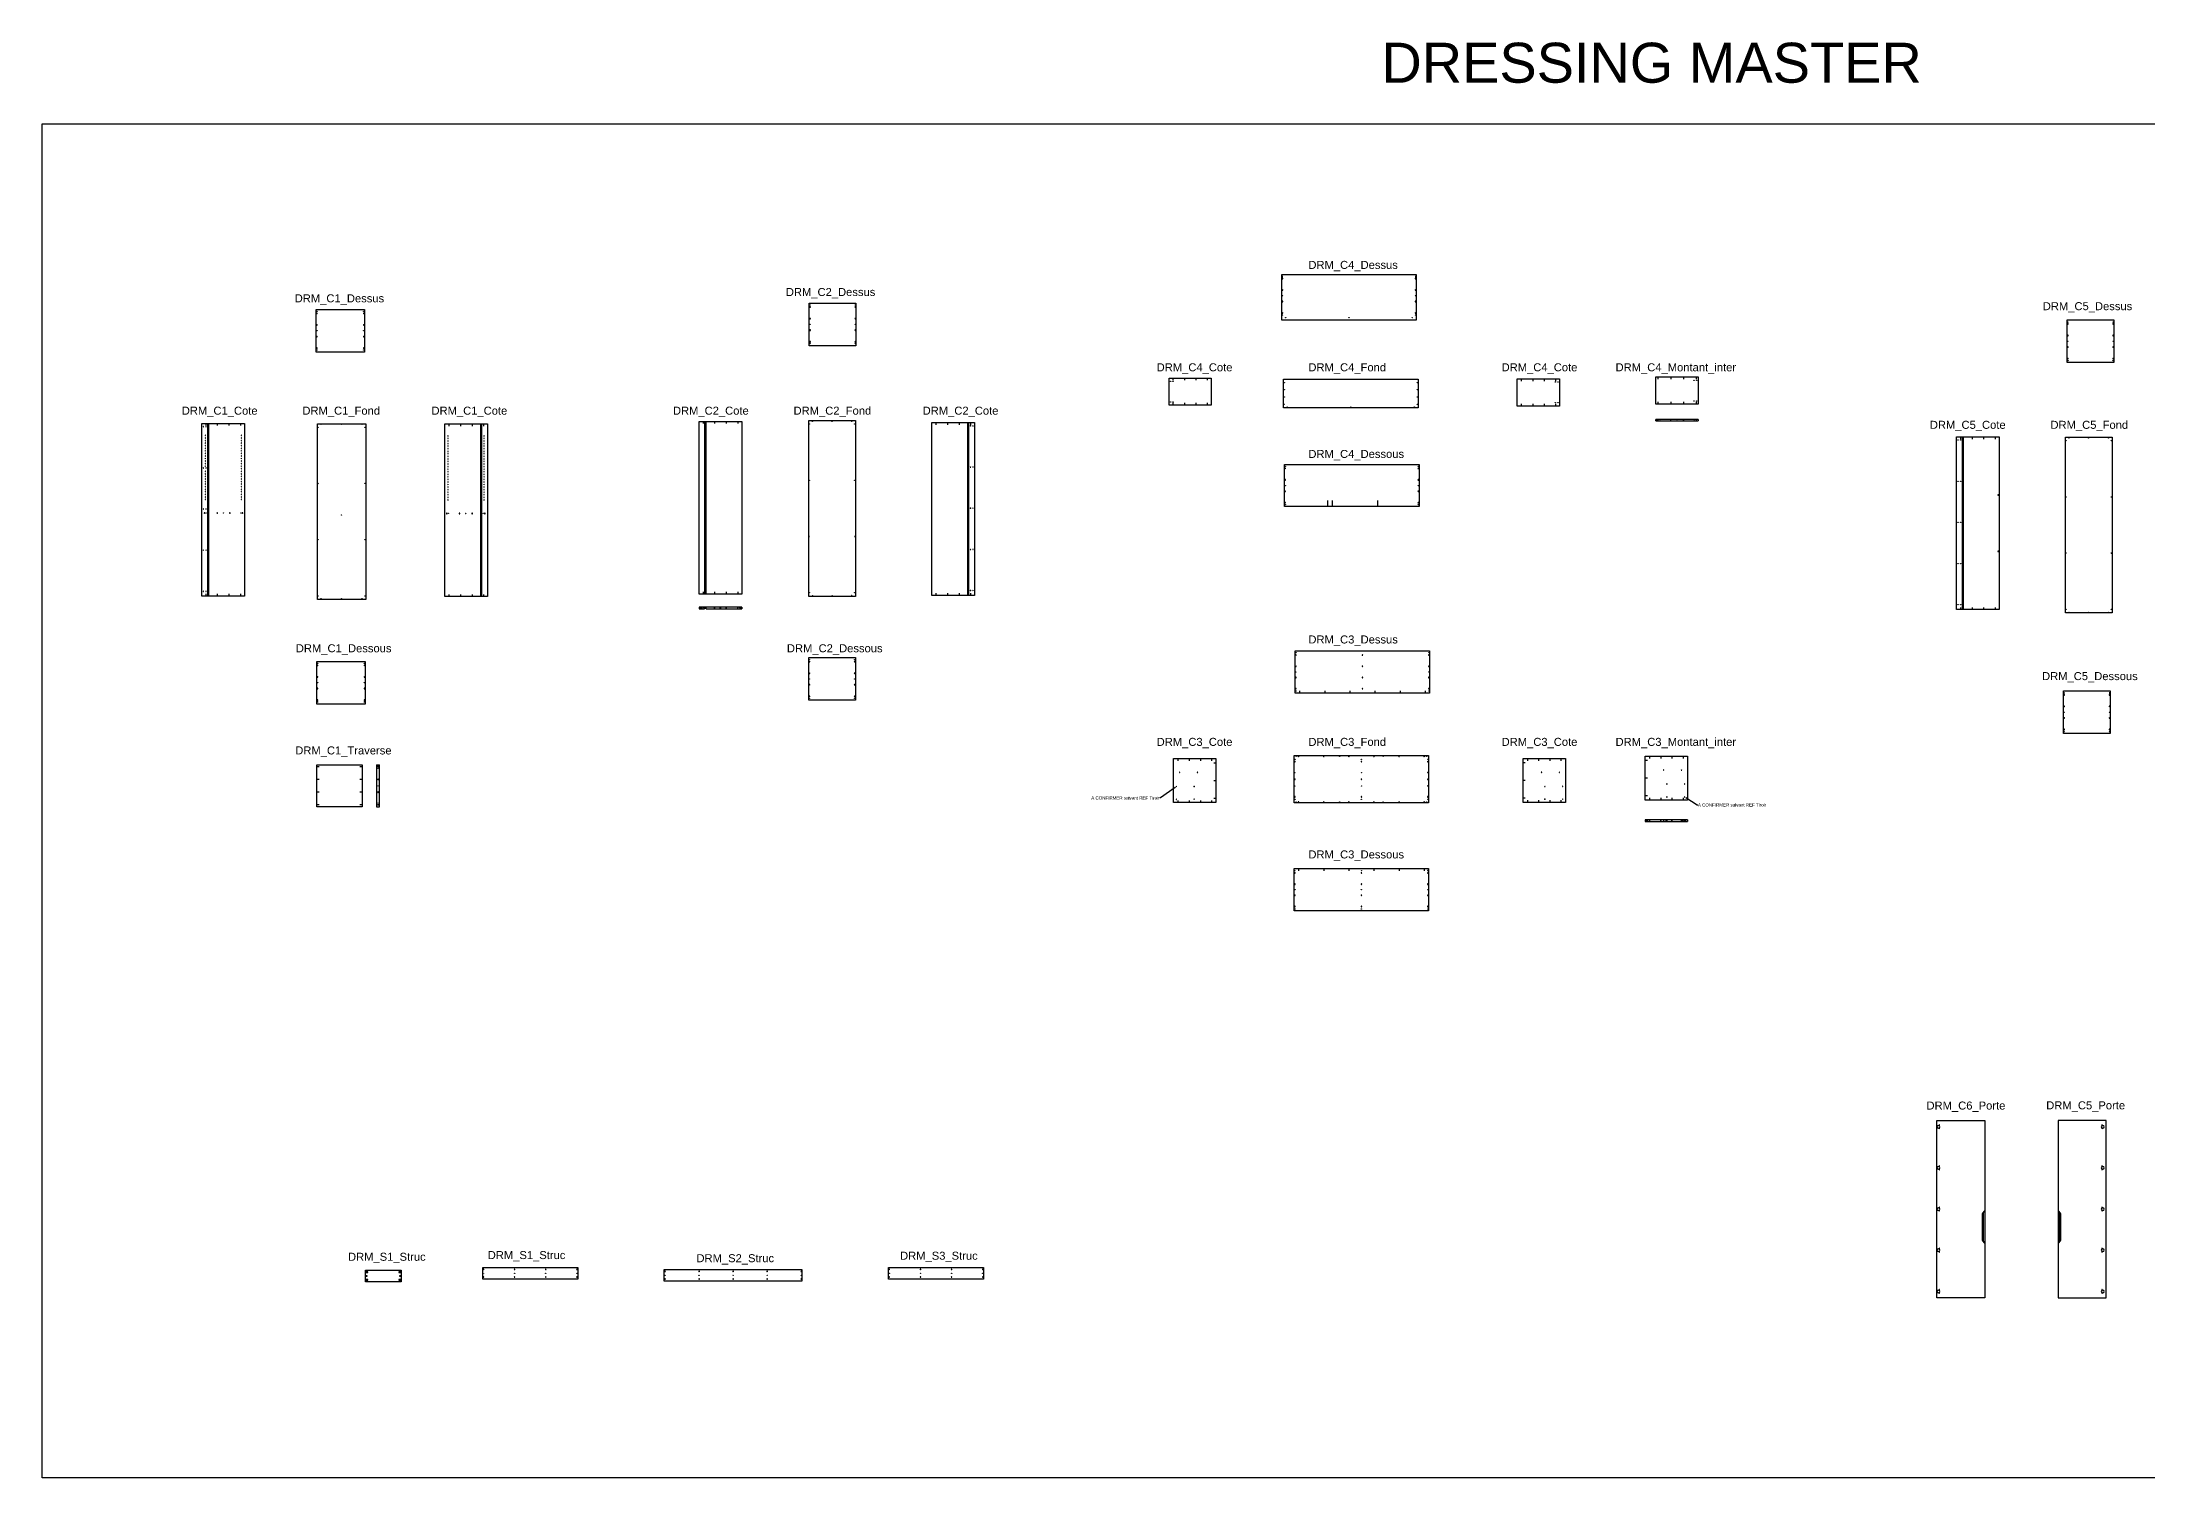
# Model space of a CAD drawing. Header units: millimetres. Extents: x 22572 to 140558, y -12987 to 35546.
# Drawn here: x 95068 to 121379, y 17599 to 35546 of the extents above; entities that cross this region are included whole.
import ezdxf
from ezdxf import colors
from ezdxf.entities.mleader import LeaderData, LeaderLine
from ezdxf.math import Vec2, Vec3

# ---------------------------------------------------------------- set-up
doc = ezdxf.new("R2010")
doc.units = ezdxf.units.MM
for name, color, linetype in [('Percage 35 prof.14', 54, 'Continuous'), ('Percage 4 prof.total', 20, 'Continuous'), ('Percage 5 prof.9', 200, 'Continuous'), ('Percage 8 prof.14', 160, 'Continuous'), ('Percage chant 10 prof.77', 160, 'Continuous'), ('Percage chant 8 prof.28', 10, 'Continuous'), ('Pointage', 10, 'Continuous'), ('Rainure prof.11', 160, 'Continuous'), ('TEXTE', 7, 'Continuous')]:
    doc.layers.add(name, color=color, linetype=linetype)
doc.styles.add('Objet', font='arial.ttf', dxfattribs={"height": 100})
doc.styles.get("Standard").update_dxf_attribs({"font": 'arial.ttf', "height": 4})

msp = doc.modelspace()

# ---------------------------------------------------------------- linework, layer by layer
for p, q in [((115232, 30810), (115232, 30829)), ((115761, 30829), (115232, 30829)), ((115251, 30821), (115232, 30821)), ((115232, 30818), (115251, 30818)), ((115232, 30810), (115761, 30810)), ((115251, 30818), (115251, 30821)), ((115709, 30817), (115707, 30813)), ((115707, 30813), (115709, 30813)), ((115707, 30813), (115707, 30810)), ((115712, 30813), (115709, 30817)), ((115709, 30813), (115712, 30813)), ((115712, 30810), (115712, 30813)), ((115741, 30817), (115739, 30813)), ((115739, 30813), (115741, 30813)), ((115739, 30813), (115739, 30810)), ((115744, 30813), (115741, 30817)), ((115741, 30813), (115744, 30813)), ((115744, 30810), (115744, 30813)), ((115761, 30829), (115761, 30810)), ((119503, 29885), (119503, 29882)), ((119522, 29885), (119503, 29885)), ((119503, 29882), (119522, 29882)), ((119503, 29182), (119503, 29179)), ((119522, 29182), (119503, 29182)), ((119503, 29179), (119522, 29179)), ((103276, 28482), (103276, 28463)), ((103810, 28482), (103276, 28482)), ((103276, 28463), (103346, 28463)), ((103364, 28474), (103346, 28474)), ((103346, 28474), (103346, 28463)), ((103364, 28463), (103364, 28474)), ((103364, 28463), (103810, 28463)), ((103543, 28476), (103541, 28473)), ((103541, 28473), (103541, 28473)), ((103541, 28473), (103544, 28473)), ((103541, 28473), (103541, 28472)), ((103541, 28472), (103541, 28463)), ((103544, 28473), (103543, 28476)), ((103544, 28473), (103544, 28473)), ((103544, 28472), (103544, 28473)), ((103544, 28463), (103544, 28472)), ((103791, 28474), (103791, 28471)), ((103810, 28474), (103791, 28474)), ((103791, 28471), (103810, 28471)), ((103810, 28482), (103810, 28463)), ((99246, 26513), (99284, 26513)), ((99246, 26513), (99246, 25989)), ((99264, 26513), (99264, 26494)), ((99264, 26494), (99267, 26494)), ((99267, 26494), (99267, 26513)), ((99284, 25989), (99284, 26513)), ((99246, 25989), (99284, 25989)), ((115626, 25825), (115097, 25825)), ((115097, 25825), (115097, 25805)), ((115125, 25819), (115097, 25819)), ((115116, 25816), (115097, 25816)), ((115097, 25813), (115116, 25813)), ((115097, 25811), (115125, 25811)), ((115097, 25805), (115626, 25805)), ((115116, 25815), (115116, 25816)), ((115116, 25813), (115116, 25815)), ((115125, 25811), (115125, 25819)), ((115325, 25825), (115325, 25805)), ((115330, 25805), (115330, 25825)), ((115366, 25825), (115366, 25805)), ((115371, 25805), (115371, 25825)), ((115549, 25825), (115549, 25805)), ((115554, 25805), (115554, 25825)), ((115590, 25825), (115590, 25805)), ((115595, 25805), (115595, 25825)), ((115626, 25825), (115626, 25805)), ((99137, 20174), (99109, 20174)), ((99109, 20166), (99137, 20166)), ((99128, 20124), (99109, 20124)), ((99109, 20121), (99128, 20121)), ((99137, 20079), (99109, 20079)), ((99109, 20071), (99137, 20071)), ((99128, 20121), (99128, 20124)), ((99137, 20166), (99137, 20174)), ((99137, 20071), (99137, 20079)), ((99526, 20174), (99526, 20166)), ((99554, 20174), (99526, 20174)), ((99526, 20166), (99554, 20166)), ((99526, 20079), (99526, 20071)), ((99554, 20079), (99526, 20079)), ((99526, 20071), (99554, 20071)), ((99535, 20124), (99535, 20121)), ((99554, 20124), (99535, 20124)), ((99535, 20121), (99554, 20121))]:
    msp.add_line(p, q)
for points in [[(95068, 34524), (135256, 34524), (135256, 17599), (95068, 17599)], [(112237, 32072), (110557, 32072), (110557, 32640), (112237, 32640)], [(98493, 31671), (98493, 32204), (99096, 32204), (99096, 31671)], [(105237, 31750), (104654, 31750), (104654, 32283), (105237, 32283)], [(120953, 32073), (120953, 31540), (120370, 31540), (120370, 32073)], [(109677, 31007), (109149, 31007), (109149, 31347), (109677, 31347)], [(110580, 30975), (110580, 31334), (112260, 31334), (112260, 30975)], [(113500, 30997), (113500, 31337), (114028, 31337), (114028, 30997)], [(115761, 31020), (115232, 31020), (115232, 31360), (115761, 31360)], [(103810, 28645), (103276, 28645), (103276, 30805), (103810, 30805)], [(105230, 28618), (104647, 28618), (104647, 30816), (105230, 30816)], [(106185, 28630), (106185, 30790), (106719, 30790), (106719, 28630)], [(97597, 28620), (97063, 28620), (97063, 30780), (97597, 30780)], [(99111, 30776), (99111, 28578), (98508, 28578), (98508, 30776)], [(100100, 28615), (100100, 30775), (100634, 30775), (100634, 28615)], [(119522, 30612), (119522, 28452), (118988, 28452), (118988, 30612)], [(120931, 30609), (120931, 28411), (120348, 28411), (120348, 30609)], [(110592, 30267), (112272, 30267), (112272, 29739), (110592, 29739)], [(112405, 27409), (110725, 27409), (110725, 27939), (112405, 27939)], [(99103, 27272), (98500, 27272), (98500, 27805), (99103, 27805)], [(105230, 27319), (104647, 27319), (104647, 27852), (105230, 27852)], [(120908, 26904), (120325, 26904), (120325, 27437), (120908, 27437)], [(109735, 26590), (109735, 26040), (109205, 26040), (109205, 26590)], [(112392, 26037), (110712, 26037), (110712, 26627), (112392, 26627)], [(113572, 26042), (113572, 26592), (114101, 26592), (114101, 26042)], [(115626, 26620), (115626, 26070), (115097, 26070), (115097, 26620)], [(99067, 26513), (99067, 25989), (98502, 25989), (98502, 26513)], [(110712, 24686), (110712, 25216), (112392, 25216), (112392, 24686)], [(118741, 19850), (118741, 22068), (119341, 22068), (119341, 19850)], [(120260, 19850), (120859, 19850), (120859, 22068), (120260, 22068)], [(99554, 20195), (99554, 20050), (99109, 20050), (99109, 20195)], [(100574, 20085), (100574, 20230), (101760, 20230), (101760, 20085)], [(102842, 20060), (102842, 20205), (104562, 20205), (104562, 20060)], [(105645, 20085), (105645, 20230), (106831, 20230), (106831, 20085)]]:
    msp.add_lwpolyline(points, close=True)
at = {"extrusion": (0, 0, -1)}
for points in [[(-119313, 20881, 0.229416), (-119341, 20940)], [(-120260, 20940, 0.229416), (-120288, 20881)], [(-119341, 20530, 0.229416), (-119313, 20589)], [(-120288, 20589, 0.229416), (-120260, 20530)]]:
    msp.add_lwpolyline(points, format="xyb", dxfattribs=at)
for points in [[(119313, 20589), (119313, 20881)], [(120288, 20881), (120288, 20589)]]:
    msp.add_lwpolyline(points)
for points in [[(119341, 20930, 0.392393), (119323, 20910), (119323, 20560, 0.392393), (119341, 20540)], [(120260, 20540, 0.392393), (120278, 20560), (120278, 20910, 0.392393), (120260, 20930)]]:
    msp.add_lwpolyline(points, format="xyb")
for centre in [(-115257, 30820), (-115417, 30820), (-115577, 30820), (-115737, 30820), (-103326, 28472), (-103470, 28472), (-103615, 28472), (-103760, 28472), (-99265, 26488), (-99265, 26330), (-99265, 26171), (-99265, 26013), (-115152, 25815), (-115292, 25815), (-115431, 25815), (-115571, 25815)]:
    msp.add_circle(centre, 4, dxfattribs=at)
for centre in [(115282, 30820), (115497, 30820), (115712, 30820), (103301, 28472), (103543, 28472), (103785, 28472), (99265, 26468), (99265, 26250), (99265, 26033), (115122, 25815), (115361, 25815), (115601, 25815)]:
    msp.add_circle(centre, 1.5)
at = {"layer": 'Percage 35 prof.14', "transparency": 33554687, "extrusion": (0, 0, -1)}
for centre in [(-118764, 21988), (-120815, 21988), (-118764, 21474), (-120815, 21474), (-118764, 20959), (-120815, 20959), (-118764, 20445), (-120815, 20445), (-118764, 19930), (-120815, 19930)]:
    msp.add_circle(centre, 17.5, dxfattribs=at)
at = {"layer": 'Percage 4 prof.total', "transparency": 33554687}
for centre in [(110567, 32616), (110567, 32376), (112228, 32616), (112228, 32376), (98502, 32180), (99086, 32180), (104664, 32259), (105228, 32259), (110567, 32136), (110607, 32102), (111397, 32102), (112187, 32102), (112228, 32136), (98502, 31938), (99086, 31938), (104664, 32017), (105228, 32017), (120380, 32049), (120944, 32049), (98502, 31696), (99086, 31696), (104664, 31775), (105228, 31775), (120380, 31807), (120944, 31807), (120380, 31565), (120944, 31565), (110589, 31289), (110589, 31200), (110589, 31110), (112250, 31289), (112250, 31200), (112250, 31110), (104692, 30807), (104938, 30807), (105185, 30807), (110589, 31020), (110625, 30985), (111420, 30985), (112215, 30985), (112250, 31020), (98517, 30731), (98553, 30767), (98809, 30767), (99066, 30767), (99101, 30731), (104656, 30771), (105220, 30771), (120357, 30564), (120393, 30599), (120639, 30599), (120886, 30599), (120921, 30564), (98517, 30029), (99101, 30029), (104656, 30069), (105220, 30069), (110602, 30242), (110602, 30003), (112263, 30242), (112263, 30003), (110602, 29763), (112263, 29763), (120357, 29861), (120921, 29861), (97117, 29659), (97335, 29659), (97552, 29659), (98809, 29636), (100145, 29654), (100362, 29654), (100580, 29654), (98517, 29326), (99101, 29326), (104656, 29366), (105220, 29366), (120357, 29158), (120921, 29158), (98517, 28623), (98553, 28588), (98809, 28588), (99066, 28588), (99101, 28623), (104656, 28663), (104692, 28628), (104938, 28628), (105185, 28628), (105220, 28663), (120357, 28456), (120393, 28420), (120639, 28420), (120886, 28420), (120921, 28456), (110735, 27914), (112395, 27914), (98510, 27780), (99094, 27780), (104656, 27827), (105220, 27827), (110735, 27674), (112395, 27674), (98510, 27538), (99094, 27538), (104656, 27585), (105220, 27585), (110735, 27434), (112395, 27434), (120335, 27412), (120899, 27412), (98510, 27296), (99094, 27296), (104656, 27343), (105220, 27343), (120335, 27170), (120899, 27170), (120335, 26928), (120899, 26928), (110722, 26582), (110737, 26617), (111281, 26617), (111552, 26582), (111824, 26617), (112367, 26617), (112382, 26582), (110722, 26416), (111552, 26416), (112382, 26416), (110722, 26249), (110722, 26082), (110737, 26047), (111281, 26047), (111552, 26249), (111552, 26082), (111824, 26047), (112367, 26047), (112382, 26249), (112382, 26082), (110722, 25191), (111552, 25191), (112382, 25191), (110722, 24951), (111552, 24951), (112382, 24951), (110722, 24711), (111552, 24711), (112382, 24711), (100583, 20157), (100972, 20157), (101361, 20157), (101750, 20157), (102852, 20132), (103277, 20132), (103702, 20132), (104128, 20132), (104553, 20132), (105654, 20157), (106043, 20157), (106432, 20157), (106821, 20157)]:
    msp.add_circle(centre, 2, dxfattribs=at)
at = {"layer": 'Percage 5 prof.9'}
for centre in [(115709, 31319), (115741, 31319), (115709, 31061), (115741, 31061)]:
    msp.add_circle(centre, 2.5, dxfattribs=at)
at = {"layer": 'Percage 5 prof.9', "transparency": 33554687}
for centre in [(109168, 31306), (109168, 31048), (109200, 31306), (109200, 31048), (113977, 31296), (114009, 31296), (113977, 31038), (114009, 31038), (119007, 30571), (119039, 30571), (119007, 30057), (119039, 30057), (119007, 29542), (119039, 29542), (119007, 29028), (119039, 29028), (119007, 28513), (119039, 28513)]:
    msp.add_circle(centre, 2.5, dxfattribs=at)
at = {"layer": 'Percage 5 prof.9', "transparency": 33554687, "extrusion": (0, 0, -1)}
for centre in [(-97083, 30739), (-97109, 30629), (-97109, 30597), (-97109, 30565), (-97109, 30533), (-97115, 30739), (-97557, 30629), (-97557, 30597), (-97557, 30565), (-97557, 30533), (-100140, 30624), (-100140, 30592), (-100140, 30560), (-100140, 30528), (-100588, 30624), (-100588, 30592), (-100588, 30560), (-100588, 30528), (-106668, 30749), (-106700, 30749), (-97109, 30501), (-97109, 30469), (-97109, 30437), (-97109, 30405), (-97109, 30373), (-97109, 30341), (-97109, 30309), (-97109, 30277), (-97557, 30501), (-97557, 30469), (-97557, 30437), (-97557, 30405), (-97557, 30373), (-97557, 30341), (-97557, 30309), (-97557, 30277), (-100140, 30496), (-100140, 30464), (-100140, 30432), (-100140, 30400), (-100140, 30368), (-100140, 30336), (-100140, 30304), (-100140, 30272), (-100588, 30496), (-100588, 30464), (-100588, 30432), (-100588, 30400), (-100588, 30368), (-100588, 30336), (-100588, 30304), (-100588, 30272), (-97083, 30224), (-97109, 30245), (-97109, 30181), (-97109, 30149), (-97109, 30117), (-97109, 30085), (-97109, 30053), (-97109, 30021), (-97115, 30224), (-97557, 30245), (-97557, 30213), (-97557, 30181), (-97557, 30149), (-97557, 30117), (-97557, 30085), (-97557, 30053), (-97557, 30021), (-100140, 30240), (-100140, 30208), (-100140, 30176), (-100140, 30144), (-100140, 30112), (-100140, 30080), (-100140, 30048), (-100140, 30016), (-100588, 30240), (-100588, 30208), (-100588, 30176), (-100588, 30144), (-100588, 30112), (-100588, 30080), (-100588, 30048), (-100588, 30016), (-106668, 30234), (-106700, 30234), (-97109, 29989), (-97109, 29957), (-97109, 29925), (-97109, 29893), (-97109, 29861), (-97109, 29829), (-97557, 29989), (-97557, 29957), (-97557, 29925), (-97557, 29893), (-97557, 29861), (-97557, 29829), (-100140, 29984), (-100140, 29952), (-100140, 29920), (-100140, 29888), (-100140, 29856), (-100140, 29824), (-100588, 29984), (-100588, 29952), (-100588, 29920), (-100588, 29888), (-100588, 29856), (-100588, 29824), (-97083, 29710), (-97115, 29710), (-106668, 29720), (-106700, 29720), (-106668, 29205), (-106700, 29205), (-97083, 29195), (-97115, 29195), (-97083, 28681), (-97115, 28681), (-106668, 28691), (-106700, 28691), (-109280, 26417), (-109504, 26417), (-113803, 26419), (-114027, 26419), (-115328, 26447), (-115552, 26447), (-109239, 26241), (-109239, 26081), (-109463, 26241), (-109463, 26081), (-113844, 26243), (-113844, 26083), (-114068, 26243), (-114068, 26083), (-115369, 26271), (-115369, 26111), (-115593, 26271), (-115593, 26111)]:
    msp.add_circle(centre, 2.5, dxfattribs=at)
at = {"layer": 'Percage 8 prof.14', "transparency": 33554687, "extrusion": (0, 0, -1)}
for centre in [(-110567, 32591), (-110567, 32448), (-112228, 32591), (-112228, 32448), (-98502, 32155), (-99086, 32155), (-104664, 32234), (-105228, 32234), (-110567, 32304), (-110567, 32161), (-112228, 32304), (-112228, 32161), (-98502, 32010), (-98502, 31865), (-99086, 32010), (-99086, 31865), (-104664, 32089), (-104664, 31945), (-105228, 32089), (-105228, 31945), (-120380, 32024), (-120380, 31879), (-120944, 32024), (-120944, 31879), (-98502, 31721), (-99086, 31721), (-104664, 31800), (-105228, 31800), (-120380, 31734), (-120380, 31590), (-120944, 31734), (-120944, 31590), (-110602, 30217), (-110602, 30074), (-112263, 30217), (-112263, 30074), (-110602, 29931), (-110602, 29788), (-112263, 29931), (-112263, 29788), (-97097, 29659), (-97256, 29659), (-97414, 29659), (-97572, 29659), (-100125, 29654), (-100283, 29654), (-100442, 29654), (-100600, 29654), (-98510, 27755), (-99094, 27755), (-104656, 27802), (-104656, 27657), (-105220, 27802), (-105220, 27657), (-110735, 27884), (-110735, 27744), (-111565, 27884), (-111565, 27744), (-112395, 27884), (-112395, 27744), (-98510, 27611), (-98510, 27466), (-99094, 27611), (-99094, 27466), (-104656, 27513), (-104656, 27368), (-105220, 27513), (-105220, 27368), (-110735, 27604), (-110735, 27464), (-111565, 27604), (-111565, 27464), (-112395, 27604), (-112395, 27464), (-120335, 27387), (-120899, 27387), (-98510, 27321), (-99094, 27321), (-120335, 27243), (-120335, 27098), (-120899, 27243), (-120899, 27098), (-120335, 26953), (-120899, 26953), (-110767, 26617), (-111081, 26617), (-111395, 26617), (-111709, 26617), (-112023, 26617), (-112337, 26617), (-110722, 26552), (-110722, 26332), (-111552, 26552), (-111552, 26332), (-112382, 26552), (-112382, 26332), (-110722, 26112), (-110767, 26047), (-111081, 26047), (-111395, 26047), (-111552, 26112), (-111709, 26047), (-112023, 26047), (-112337, 26047), (-112382, 26112), (-110722, 25161), (-110722, 25021), (-111552, 25161), (-111552, 25021), (-112382, 25161), (-112382, 25021), (-110722, 24881), (-110722, 24741), (-111552, 24881), (-111552, 24741), (-112382, 24881), (-112382, 24741), (-100583, 20205), (-100583, 20110), (-100972, 20205), (-100972, 20110), (-101361, 20205), (-101361, 20110), (-101750, 20205), (-101750, 20110), (-102852, 20180), (-102852, 20085), (-103277, 20180), (-103277, 20085), (-103702, 20180), (-103702, 20085), (-104128, 20180), (-104128, 20085), (-104553, 20180), (-104553, 20085), (-105654, 20205), (-105654, 20110), (-106043, 20205), (-106043, 20110), (-106432, 20205), (-106432, 20110), (-106821, 20205), (-106821, 20110)]:
    msp.add_circle(centre, 4, dxfattribs=at)
at = {"layer": 'Percage chant 10 prof.77'}
for p, q in [((111127, 29816), (111127, 29739)), ((111187, 29816), (111187, 29739)), ((111752, 29816), (111752, 29739))]:
    msp.add_line(p, q, dxfattribs=at)
at = {"layer": 'Percage chant 8 prof.28'}
for p, q in [((109198, 31347), (109198, 31319)), ((109341, 31347), (109341, 31319)), ((109484, 31347), (109484, 31319)), ((109627, 31347), (109627, 31319)), ((113550, 31337), (113550, 31309)), ((113693, 31337), (113693, 31309)), ((113836, 31337), (113836, 31309)), ((113979, 31337), (113979, 31309)), ((115257, 31360), (115257, 31332)), ((115417, 31360), (115417, 31332)), ((115577, 31360), (115577, 31332)), ((115737, 31360), (115737, 31332)), ((115257, 31048), (115257, 31020)), ((115417, 31048), (115417, 31020)), ((115577, 31048), (115577, 31020)), ((115737, 31048), (115737, 31020)), ((103326, 30805), (103326, 30777)), ((103470, 30805), (103470, 30777)), ((103615, 30805), (103615, 30777)), ((103760, 30805), (103760, 30777)), ((106235, 30790), (106235, 30762)), ((106380, 30790), (106380, 30762)), ((106525, 30790), (106525, 30762)), ((106670, 30790), (106670, 30762)), ((109198, 31035), (109198, 31007)), ((109341, 31035), (109341, 31007)), ((109484, 31035), (109484, 31007)), ((109627, 31035), (109627, 31007)), ((113550, 31025), (113550, 30997)), ((113693, 31025), (113693, 30997)), ((113836, 31025), (113836, 30997)), ((113979, 31025), (113979, 30997)), ((97112, 30780), (97112, 30752)), ((97257, 30780), (97257, 30752)), ((97402, 30780), (97402, 30752)), ((97547, 30780), (97547, 30752)), ((100150, 30775), (100150, 30747)), ((100295, 30775), (100295, 30747)), ((100440, 30775), (100440, 30747)), ((100585, 30775), (100585, 30747)), ((119037, 30612), (119037, 30584)), ((119182, 30612), (119182, 30584)), ((119327, 30612), (119327, 30584)), ((119472, 30612), (119472, 30584)), ((97112, 28648), (97112, 28620)), ((97257, 28648), (97257, 28620)), ((97402, 28648), (97402, 28620)), ((97547, 28648), (97547, 28620)), ((100150, 28643), (100150, 28615)), ((100295, 28643), (100295, 28615)), ((100440, 28643), (100440, 28615)), ((100585, 28643), (100585, 28615)), ((103326, 28673), (103326, 28645)), ((103470, 28673), (103470, 28645)), ((103615, 28673), (103615, 28645)), ((103760, 28673), (103760, 28645)), ((106235, 28658), (106235, 28630)), ((106380, 28658), (106380, 28630)), ((106525, 28658), (106525, 28630)), ((106670, 28658), (106670, 28630)), ((119037, 28480), (119037, 28452)), ((119182, 28480), (119182, 28452)), ((119327, 28480), (119327, 28452)), ((119472, 28480), (119472, 28452)), ((110780, 27437), (110780, 27409)), ((111094, 27437), (111094, 27409)), ((111408, 27437), (111408, 27409)), ((111722, 27437), (111722, 27409)), ((112036, 27437), (112036, 27409)), ((112350, 27437), (112350, 27409)), ((109260, 26590), (109260, 26562)), ((109400, 26590), (109400, 26562)), ((109540, 26590), (109540, 26562)), ((109680, 26590), (109680, 26562)), ((113627, 26592), (113627, 26564)), ((113767, 26592), (113767, 26564)), ((113906, 26592), (113906, 26564)), ((114046, 26592), (114046, 26564)), ((115152, 26620), (115152, 26592)), ((115292, 26620), (115292, 26592)), ((115431, 26620), (115431, 26592)), ((115571, 26620), (115571, 26592)), ((98530, 26488), (98502, 26488)), ((98530, 26330), (98502, 26330)), ((99067, 26488), (99039, 26488)), ((99067, 26330), (99039, 26330)), ((109707, 26535), (109735, 26535)), ((109707, 26315), (109735, 26315)), ((113600, 26537), (113572, 26537)), ((113600, 26317), (113572, 26317)), ((115125, 26565), (115097, 26565)), ((115125, 26345), (115097, 26345)), ((98530, 26171), (98502, 26171)), ((99067, 26171), (99039, 26171)), ((109260, 26068), (109260, 26040)), ((109400, 26068), (109400, 26040)), ((109540, 26068), (109540, 26040)), ((109680, 26068), (109680, 26040)), ((109707, 26095), (109735, 26095)), ((113600, 26097), (113572, 26097)), ((113627, 26070), (113627, 26042)), ((113767, 26070), (113767, 26042)), ((113906, 26070), (113906, 26042)), ((114046, 26070), (114046, 26042)), ((115125, 26125), (115097, 26125)), ((115152, 26098), (115152, 26070)), ((115292, 26098), (115292, 26070)), ((115431, 26098), (115431, 26070)), ((115571, 26098), (115571, 26070)), ((98530, 26013), (98502, 26013)), ((99067, 26013), (99039, 26013)), ((110767, 25216), (110767, 25188)), ((111081, 25216), (111081, 25188)), ((111395, 25216), (111395, 25188)), ((111709, 25216), (111709, 25188)), ((112023, 25216), (112023, 25188)), ((112337, 25216), (112337, 25188))]:
    msp.add_line(p, q, dxfattribs=at)
at = {"layer": 'Pointage', "transparency": 33554687, "extrusion": (0, 0, -1)}
for centre in [(-118773, 22011), (-118773, 21966), (-120806, 22011), (-120806, 21966), (-118773, 21496), (-118773, 21451), (-120806, 21496), (-120806, 21451), (-118773, 20982), (-118773, 20937), (-120806, 20982), (-120806, 20937), (-118773, 20467), (-118773, 20422), (-120806, 20467), (-120806, 20422), (-118773, 19953), (-118773, 19908), (-120806, 19953), (-120806, 19908)]:
    msp.add_circle(centre, 2.5, dxfattribs=at)
at = {"layer": 'Rainure prof.11'}
for p, q in [((103346, 30805), (103346, 28645)), ((103364, 28645), (103364, 30805)), ((106631, 30790), (106631, 28630)), ((106649, 28630), (106649, 30790)), ((97133, 30780), (97133, 28620)), ((97151, 28620), (97151, 30780)), ((100546, 30775), (100546, 28615)), ((100564, 28615), (100564, 30775)), ((119058, 30612), (119058, 28452)), ((119076, 28452), (119076, 30612))]:
    msp.add_line(p, q, dxfattribs=at)

# ---------------------------------------------------------------- texts
at = {"layer": 'TEXTE', "transparency": 33554687, "attachment_point": 1, "style": 'Objet'}
for s, width, insert, char_height in [('\\pi4342.86356;DRESSING MASTER', 15376.04, (107459, 35538), 500), ('DRM_C4_Dessus', 867.25, (110890, 32811), 100), ('DRM_C1_Dessus', 867.25, (98224, 32393), 100), ('DRM_C2_Dessus', 867.25, (104361, 32472), 100), ('DRM_C5_Dessus', 867.25, (120066, 32295), 100), ('DRM_C4_Cote', 867.25, (108994, 31531), 100), ('DRM_C4_Fond', 867.25, (110890, 31531), 100), ('DRM_C4_Cote', 867.25, (113304, 31531), 100), ('DRM_C4_Montant_inter', 867.25, (114728, 31531), 100), ('DRM_C1_Cote', 867.25, (96813, 30989), 100), ('DRM_C1_Fond', 867.25, (98320, 30989), 100), ('DRM_C1_Cote', 867.25, (99933, 30989), 100), ('DRM_C2_Cote', 867.25, (102950, 30989), 100), ('DRM_C2_Fond', 867.25, (104457, 30989), 100), ('DRM_C2_Cote', 867.25, (106070, 30989), 100), ('DRM_C5_Cote', 867.25, (118655, 30812), 100), ('DRM_C5_Fond', 867.25, (120162, 30812), 100), ('DRM_C4_Dessous', 867.25, (110890, 30448), 100), ('DRM_C1_Dessous', 867.25, (98238, 28019), 100), ('DRM_C2_Dessous', 867.25, (104374, 28019), 100), ('DRM_C3_Dessus', 867.25, (110890, 28129), 100), ('DRM_C5_Dessous', 867.25, (120057, 27671), 100), ('DRM_C3_Cote', 867.25, (108994, 26849), 100), ('DRM_C3_Fond', 867.25, (110890, 26849), 100), ('DRM_C3_Cote', 867.25, (113304, 26849), 100), ('DRM_C3_Montant_inter', 867.25, (114728, 26849), 100), ('DRM_C1_Traverse', 867.25, (98231, 26742), 100), ('DRM_C3_Dessous', 867.25, (110890, 25442), 100), ('DRM_C6_Porte', 867.25, (118613, 22303), 100), ('DRM_C5_Porte', 867.25, (120109, 22306), 100), ('DRM_S1_Struc', 867.25, (98890, 20413), 100), ('DRM_S1_Struc', 867.25, (100636, 20434), 100), ('DRM_S2_Struc', 867.25, (103244, 20395), 100), ('DRM_S3_Struc', 867.25, (105788, 20426), 100)]:
    msp.add_mtext_dynamic_manual_height_columns(s, width=width, gutter_width=500, heights=[0], dxfattribs=dict(at, insert=insert, char_height=char_height))

# ---------------------------------------------------------------- leaders
at = {"layer": 'TEXTE'}
ml = msp.add_multileader_mtext('Standard', dxfattribs=at)
ml.set_content('{\\C256;A CONFIRMER suivant REF Tiroir }', color=256)
ml.set_leader_properties()
ml.build(insert=Vec2(0, 0))
ml.multileader.update_dxf_attribs({"dogleg_length": 10, "arrow_head_size": 20})
ctx = ml.context
ctx.base_point, ctx.char_height, ctx.arrow_head_size, ctx.landing_gap_size, ctx.plane_origin = Vec3(108176, 26098), 40, 20, 1, Vec3(109240, 26239)
notes = []
notes.append((ctx, [(0, (1, 1, 0), (109043, 26098), (-1, 0), 10, [(0, [(109240, 26239)], 0, [])])]))
ctx.mtext.insert, ctx.mtext.flow_direction = Vec3(108177, 26118), 5
ml = msp.add_multileader_mtext('Standard', dxfattribs=at)
ml.set_content('A CONFIRMER suivant REF Tiroir ', color=256)
ml.set_leader_properties()
ml.build(insert=Vec2(0, 0))
ml.multileader.update_dxf_attribs({"dogleg_length": 10, "arrow_head_size": 20})
ctx = ml.context
ctx.base_point, ctx.char_height, ctx.arrow_head_size, ctx.landing_gap_size, ctx.plane_origin = Vec3(115756, 26011), 40, 20, 1, Vec3(115591, 26114)
notes.append((ctx, [(0, (1, 1, 0), (115746, 26011), (1, 0), 10, [(0, [(115591, 26114)], 0, [])])]))
ctx.mtext.insert, ctx.mtext.flow_direction = Vec3(115757, 26031), 5
for ctx, leaders in notes:
    for number, flags, end, landing, length, lines in leaders:
        leader = LeaderData()
        leader.index, (leader.has_last_leader_line, leader.has_dogleg_vector, leader.attachment_direction) = number, flags
        leader.last_leader_point, leader.dogleg_vector, leader.dogleg_length = Vec3(end), Vec3(landing), length
        for number, points, colour, breaks in lines:
            line = LeaderLine()
            line.index, line.vertices, line.color, line.breaks = number, Vec3.list(points), colors.encode_raw_color(colour), breaks
            leader.lines.append(line)
        ctx.leaders.append(leader)

doc.saveas('drawing.dxf')
